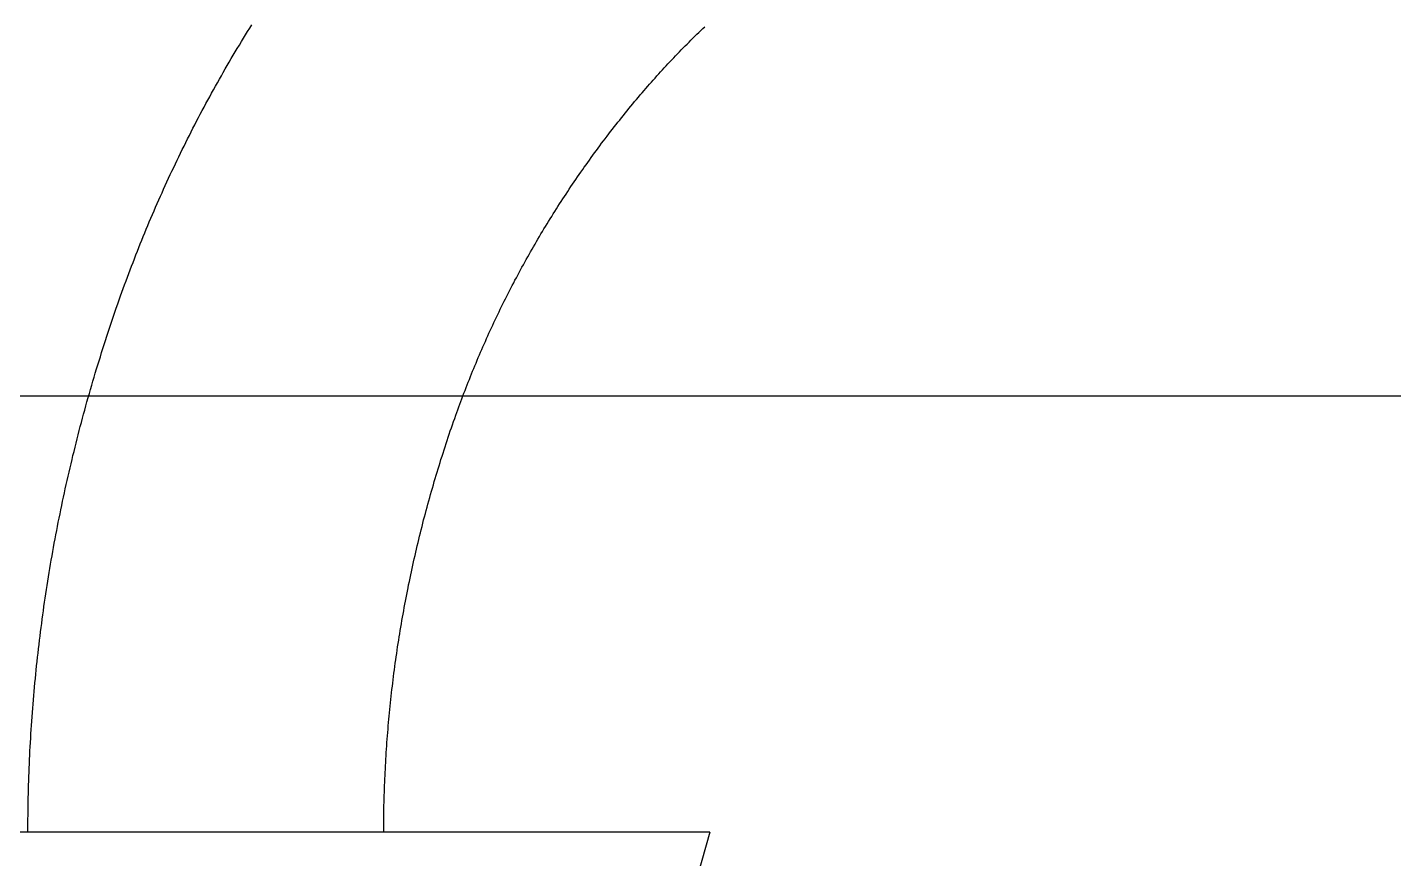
# Model space of a CAD drawing. Header units: millimetres. Extents: x 340 to 1003762, y 22 to 362022.
# Drawn here: x 420.9295 to 421.0972, y 90.9466 to 91.0485 of the extents above; entities that cross this region are included whole.
import ezdxf
from ezdxf.xclip import XClip

# ---------------------------------------------------------------- set-up
doc = ezdxf.new("R2010")
doc.units = ezdxf.units.MM
doc.header["$XCLIPFRAME"] = 0
for name, color, linetype in [('LSBB_P_002 - PLANTA 1° NIVEL SALA DE VENTAS$0$A-Equipamiento acero inox', 8, 'Continuous'), ('LSBB_P_002 - PLANTA 1° NIVEL SALA DE VENTAS$0$A-TRAS-EQPM', 8, 'Continuous'), ('XREF', 7, 'Continuous')]:
    doc.layers.add(name, color=color, linetype=linetype)

# ---------------------------------------------------------------- blocks, each defined once
blk = doc.blocks.new('LSBB_P_002 - PLANTA 1° NIVEL SALA DE VENTAS$0$laminadora')
at = {"layer": 'LSBB_P_002 - PLANTA 1° NIVEL SALA DE VENTAS$0$A-TRAS-EQPM'}
for p, q in [((-175643.37, 30462.806), (-175658.928, 30458.422)), ((-175643.37, 30462.806), (-175643.37, 30427.907)), ((-175633.585, 30462.648), (-175633.562, 30462.673)), ((-175633.562, 30462.673), (-175633.538, 30462.697)), ((-175633.538, 30462.697), (-175633.515, 30462.721)), ((-175633.515, 30462.721), (-175633.492, 30462.746)), ((-175633.752, 30462.481), (-175633.728, 30462.505)), ((-175633.728, 30462.505), (-175633.704, 30462.528)), ((-175633.704, 30462.528), (-175633.68, 30462.552)), ((-175633.68, 30462.552), (-175633.656, 30462.576)), ((-175633.656, 30462.576), (-175633.632, 30462.6)), ((-175633.632, 30462.6), (-175633.609, 30462.624)), ((-175633.609, 30462.624), (-175633.585, 30462.648)), ((-175633.947, 30462.294), (-175633.922, 30462.317)), ((-175633.922, 30462.317), (-175633.897, 30462.34)), ((-175633.897, 30462.34), (-175633.873, 30462.364)), ((-175633.873, 30462.364), (-175633.849, 30462.387)), ((-175633.849, 30462.387), (-175633.824, 30462.41)), ((-175633.824, 30462.41), (-175633.8, 30462.434)), ((-175633.8, 30462.434), (-175633.776, 30462.457)), ((-175633.776, 30462.457), (-175633.752, 30462.481)), ((-175634.121, 30462.135), (-175634.096, 30462.157)), ((-175634.096, 30462.157), (-175634.071, 30462.18)), ((-175634.071, 30462.18), (-175634.046, 30462.203)), ((-175634.046, 30462.203), (-175634.021, 30462.225)), ((-175634.021, 30462.225), (-175633.996, 30462.248)), ((-175633.996, 30462.248), (-175633.971, 30462.271)), ((-175633.971, 30462.271), (-175633.947, 30462.294)), ((-175634.301, 30461.978), (-175634.273, 30462.001)), ((-175634.273, 30462.001), (-175634.248, 30462.023)), ((-175634.248, 30462.023), (-175634.222, 30462.046)), ((-175634.222, 30462.046), (-175634.197, 30462.068)), ((-175634.197, 30462.068), (-175634.171, 30462.09)), ((-175634.171, 30462.09), (-175634.146, 30462.112)), ((-175634.146, 30462.112), (-175634.121, 30462.135)), ((-175634.523, 30461.792), (-175634.495, 30461.815)), ((-175634.495, 30461.815), (-175634.467, 30461.838)), ((-175634.467, 30461.838), (-175634.439, 30461.861)), ((-175634.439, 30461.861), (-175634.411, 30461.885)), ((-175634.411, 30461.885), (-175634.384, 30461.908)), ((-175634.384, 30461.908), (-175634.356, 30461.931)), ((-175634.356, 30461.931), (-175634.328, 30461.954)), ((-175634.328, 30461.954), (-175634.301, 30461.978)), ((-175634.721, 30461.634), (-175634.693, 30461.657)), ((-175634.693, 30461.657), (-175634.664, 30461.679)), ((-175634.664, 30461.679), (-175634.636, 30461.702)), ((-175634.636, 30461.702), (-175634.608, 30461.724)), ((-175634.608, 30461.724), (-175634.579, 30461.747)), ((-175634.579, 30461.747), (-175634.551, 30461.77)), ((-175634.551, 30461.77), (-175634.523, 30461.792)), ((-175634.951, 30461.459), (-175634.922, 30461.48)), ((-175634.922, 30461.48), (-175634.893, 30461.502)), ((-175634.893, 30461.502), (-175634.865, 30461.524)), ((-175634.865, 30461.524), (-175634.836, 30461.546)), ((-175634.836, 30461.546), (-175634.807, 30461.568)), ((-175634.807, 30461.568), (-175634.778, 30461.59)), ((-175634.778, 30461.59), (-175634.75, 30461.612)), ((-175634.75, 30461.612), (-175634.721, 30461.634)), ((-175635.185, 30461.288), (-175635.156, 30461.309)), ((-175635.156, 30461.309), (-175635.127, 30461.33)), ((-175635.127, 30461.33), (-175635.097, 30461.352)), ((-175635.097, 30461.352), (-175635.068, 30461.373)), ((-175635.068, 30461.373), (-175635.039, 30461.394)), ((-175635.039, 30461.394), (-175635.009, 30461.416)), ((-175635.009, 30461.416), (-175634.98, 30461.437)), ((-175634.98, 30461.437), (-175634.951, 30461.459)), ((-175635.423, 30461.123), (-175635.393, 30461.144)), ((-175635.393, 30461.144), (-175635.364, 30461.164)), ((-175635.364, 30461.164), (-175635.334, 30461.185)), ((-175635.334, 30461.185), (-175635.304, 30461.205)), ((-175635.304, 30461.205), (-175635.274, 30461.226)), ((-175635.274, 30461.226), (-175635.245, 30461.247)), ((-175635.245, 30461.247), (-175635.215, 30461.267)), ((-175635.215, 30461.267), (-175635.185, 30461.288)), ((-175635.665, 30460.964), (-175635.635, 30460.984)), ((-175635.635, 30460.984), (-175635.604, 30461.003)), ((-175635.604, 30461.003), (-175635.574, 30461.023)), ((-175635.574, 30461.023), (-175635.544, 30461.043)), ((-175635.544, 30461.043), (-175635.514, 30461.063)), ((-175635.514, 30461.063), (-175635.483, 30461.083)), ((-175635.483, 30461.083), (-175635.453, 30461.103)), ((-175635.453, 30461.103), (-175635.423, 30461.123)), ((-175635.941, 30460.791), (-175635.91, 30460.81)), ((-175635.91, 30460.81), (-175635.879, 30460.829)), ((-175635.879, 30460.829), (-175635.849, 30460.848)), ((-175635.849, 30460.848), (-175635.818, 30460.867)), ((-175635.818, 30460.867), (-175635.787, 30460.886)), ((-175635.787, 30460.886), (-175635.757, 30460.906)), ((-175635.757, 30460.906), (-175635.726, 30460.925)), ((-175635.726, 30460.925), (-175635.696, 30460.944)), ((-175635.696, 30460.944), (-175635.665, 30460.964)), ((-175636.222, 30460.626), (-175636.19, 30460.644)), ((-175636.19, 30460.644), (-175636.159, 30460.662)), ((-175636.159, 30460.662), (-175636.128, 30460.68)), ((-175636.128, 30460.68), (-175636.097, 30460.698)), ((-175636.097, 30460.698), (-175636.065, 30460.717)), ((-175636.065, 30460.717), (-175636.034, 30460.735)), ((-175636.034, 30460.735), (-175636.003, 30460.754)), ((-175636.003, 30460.754), (-175635.972, 30460.772)), ((-175635.972, 30460.772), (-175635.941, 30460.791)), ((-175636.507, 30460.468), (-175636.475, 30460.485)), ((-175636.475, 30460.485), (-175636.443, 30460.502)), ((-175636.443, 30460.502), (-175636.411, 30460.519)), ((-175636.411, 30460.519), (-175636.38, 30460.537)), ((-175636.38, 30460.537), (-175636.348, 30460.555)), ((-175636.348, 30460.555), (-175636.316, 30460.572)), ((-175636.316, 30460.572), (-175636.285, 30460.59)), ((-175636.285, 30460.59), (-175636.253, 30460.608)), ((-175636.253, 30460.608), (-175636.222, 30460.626)), ((-175636.828, 30460.3), (-175636.795, 30460.317)), ((-175636.795, 30460.317), (-175636.763, 30460.333)), ((-175636.763, 30460.333), (-175636.731, 30460.35)), ((-175636.731, 30460.35), (-175636.699, 30460.366)), ((-175636.699, 30460.366), (-175636.667, 30460.383)), ((-175636.667, 30460.383), (-175636.634, 30460.4)), ((-175636.634, 30460.4), (-175636.602, 30460.416)), ((-175636.602, 30460.416), (-175636.57, 30460.433)), ((-175636.57, 30460.433), (-175636.538, 30460.45)), ((-175636.538, 30460.45), (-175636.507, 30460.468)), ((-175637.186, 30460.127), (-175637.153, 30460.143)), ((-175637.153, 30460.143), (-175637.121, 30460.158)), ((-175637.121, 30460.158), (-175637.088, 30460.174)), ((-175637.088, 30460.174), (-175637.055, 30460.189)), ((-175637.055, 30460.189), (-175637.023, 30460.205)), ((-175637.023, 30460.205), (-175636.99, 30460.22)), ((-175636.99, 30460.22), (-175636.957, 30460.236)), ((-175636.957, 30460.236), (-175636.925, 30460.252)), ((-175636.925, 30460.252), (-175636.892, 30460.268)), ((-175636.892, 30460.268), (-175636.86, 30460.284)), ((-175636.86, 30460.284), (-175636.828, 30460.3)), ((-175637.55, 30459.966), (-175637.517, 30459.98)), ((-175637.517, 30459.98), (-175637.483, 30459.994)), ((-175637.483, 30459.994), (-175637.45, 30460.009)), ((-175637.45, 30460.009), (-175637.417, 30460.023)), ((-175637.417, 30460.023), (-175637.384, 30460.038)), ((-175637.384, 30460.038), (-175637.351, 30460.053)), ((-175637.351, 30460.053), (-175637.318, 30460.067)), ((-175637.318, 30460.067), (-175637.285, 30460.082)), ((-175637.285, 30460.082), (-175637.252, 30460.097)), ((-175637.252, 30460.097), (-175637.219, 30460.112)), ((-175637.219, 30460.112), (-175637.186, 30460.127)), ((-175637.986, 30459.79), (-175637.953, 30459.803)), ((-175637.953, 30459.803), (-175637.919, 30459.816)), ((-175637.919, 30459.816), (-175637.885, 30459.829)), ((-175637.885, 30459.829), (-175637.851, 30459.842)), ((-175637.851, 30459.842), (-175637.818, 30459.856)), ((-175637.818, 30459.856), (-175637.784, 30459.869)), ((-175637.784, 30459.869), (-175637.751, 30459.883)), ((-175637.751, 30459.883), (-175637.717, 30459.896)), ((-175637.717, 30459.896), (-175637.684, 30459.91)), ((-175637.684, 30459.91), (-175637.65, 30459.924)), ((-175637.65, 30459.924), (-175637.617, 30459.938)), ((-175637.617, 30459.938), (-175637.583, 30459.952)), ((-175637.583, 30459.952), (-175637.55, 30459.966)), ((-175638.45, 30459.622), (-175638.412, 30459.636)), ((-175638.412, 30459.636), (-175638.373, 30459.649)), ((-175638.373, 30459.649), (-175638.335, 30459.662)), ((-175638.335, 30459.662), (-175638.296, 30459.676)), ((-175638.296, 30459.676), (-175638.258, 30459.69)), ((-175638.258, 30459.69), (-175638.224, 30459.702)), ((-175638.224, 30459.702), (-175638.19, 30459.714)), ((-175638.19, 30459.714), (-175638.156, 30459.726)), ((-175638.156, 30459.726), (-175638.122, 30459.739)), ((-175638.122, 30459.739), (-175638.088, 30459.751)), ((-175638.088, 30459.751), (-175638.054, 30459.764)), ((-175638.054, 30459.764), (-175638.02, 30459.777)), ((-175638.02, 30459.777), (-175637.986, 30459.79)), ((-175638.954, 30459.46), (-175638.915, 30459.472)), ((-175638.915, 30459.472), (-175638.876, 30459.484)), ((-175638.876, 30459.484), (-175638.838, 30459.496)), ((-175638.838, 30459.496), (-175638.799, 30459.508)), ((-175638.799, 30459.508), (-175638.76, 30459.521)), ((-175638.76, 30459.521), (-175638.721, 30459.533)), ((-175638.721, 30459.533), (-175638.682, 30459.545)), ((-175638.682, 30459.545), (-175638.643, 30459.558)), ((-175638.643, 30459.558), (-175638.605, 30459.571)), ((-175638.605, 30459.571), (-175638.566, 30459.584)), ((-175638.566, 30459.584), (-175638.527, 30459.596)), ((-175638.527, 30459.596), (-175638.489, 30459.609)), ((-175638.489, 30459.609), (-175638.45, 30459.622)), ((-175639.542, 30459.295), (-175639.503, 30459.305)), ((-175639.503, 30459.305), (-175639.464, 30459.316)), ((-175639.464, 30459.316), (-175639.424, 30459.326)), ((-175639.424, 30459.326), (-175639.385, 30459.337)), ((-175639.385, 30459.337), (-175639.346, 30459.347)), ((-175639.346, 30459.347), (-175639.306, 30459.358)), ((-175639.306, 30459.358), (-175639.267, 30459.369)), ((-175639.267, 30459.369), (-175639.228, 30459.38)), ((-175639.228, 30459.38), (-175639.189, 30459.391)), ((-175639.189, 30459.391), (-175639.15, 30459.403)), ((-175639.15, 30459.403), (-175639.111, 30459.414)), ((-175639.111, 30459.414), (-175639.071, 30459.425)), ((-175639.071, 30459.425), (-175639.032, 30459.437)), ((-175639.032, 30459.437), (-175638.993, 30459.449)), ((-175638.993, 30459.449), (-175638.954, 30459.46)), ((-175640.296, 30459.12), (-175640.256, 30459.128)), ((-175640.256, 30459.128), (-175640.216, 30459.136)), ((-175640.216, 30459.136), (-175640.177, 30459.145)), ((-175640.177, 30459.145), (-175640.137, 30459.153)), ((-175640.137, 30459.153), (-175640.097, 30459.162)), ((-175640.097, 30459.162), (-175640.057, 30459.171)), ((-175640.057, 30459.171), (-175640.017, 30459.18)), ((-175640.017, 30459.18), (-175639.978, 30459.189)), ((-175639.978, 30459.189), (-175639.938, 30459.198)), ((-175639.938, 30459.198), (-175639.898, 30459.207)), ((-175639.898, 30459.207), (-175639.859, 30459.216)), ((-175639.859, 30459.216), (-175639.819, 30459.226)), ((-175639.819, 30459.226), (-175639.78, 30459.235)), ((-175639.78, 30459.235), (-175639.74, 30459.245)), ((-175639.74, 30459.245), (-175639.7, 30459.255)), ((-175639.7, 30459.255), (-175639.661, 30459.265)), ((-175639.661, 30459.265), (-175639.621, 30459.275)), ((-175639.621, 30459.275), (-175639.582, 30459.285)), ((-175639.582, 30459.285), (-175639.542, 30459.295)), ((-175641.219, 30458.959), (-175641.179, 30458.964)), ((-175641.179, 30458.964), (-175641.138, 30458.97)), ((-175641.138, 30458.97), (-175641.098, 30458.976)), ((-175641.098, 30458.976), (-175641.058, 30458.983)), ((-175641.058, 30458.983), (-175641.017, 30458.989)), ((-175641.017, 30458.989), (-175640.977, 30458.995)), ((-175640.977, 30458.995), (-175640.937, 30459.002)), ((-175640.937, 30459.002), (-175640.897, 30459.008)), ((-175640.897, 30459.008), (-175640.857, 30459.015)), ((-175640.857, 30459.015), (-175640.817, 30459.022)), ((-175640.817, 30459.022), (-175640.776, 30459.029)), ((-175640.776, 30459.029), (-175640.736, 30459.036)), ((-175640.736, 30459.036), (-175640.696, 30459.043)), ((-175640.696, 30459.043), (-175640.656, 30459.05)), ((-175640.656, 30459.05), (-175640.616, 30459.057)), ((-175640.616, 30459.057), (-175640.576, 30459.065)), ((-175640.576, 30459.065), (-175640.536, 30459.072)), ((-175640.536, 30459.072), (-175640.496, 30459.08)), ((-175640.496, 30459.08), (-175640.456, 30459.088)), ((-175640.456, 30459.088), (-175640.416, 30459.095)), ((-175640.416, 30459.095), (-175640.376, 30459.103)), ((-175640.376, 30459.103), (-175640.336, 30459.111)), ((-175640.336, 30459.111), (-175640.296, 30459.12)), ((-175643.37, 30458.805), (-175643.33, 30458.805)), ((-175643.33, 30458.805), (-175643.289, 30458.805)), ((-175643.289, 30458.805), (-175643.248, 30458.805)), ((-175643.248, 30458.805), (-175643.207, 30458.806)), ((-175643.207, 30458.806), (-175643.167, 30458.806)), ((-175643.167, 30458.806), (-175643.126, 30458.807)), ((-175643.126, 30458.807), (-175643.085, 30458.808)), ((-175643.085, 30458.808), (-175643.045, 30458.808)), ((-175643.045, 30458.808), (-175643.004, 30458.809)), ((-175643.004, 30458.809), (-175642.963, 30458.81)), ((-175642.963, 30458.81), (-175642.922, 30458.812)), ((-175642.922, 30458.812), (-175642.882, 30458.813)), ((-175642.882, 30458.813), (-175642.841, 30458.814)), ((-175642.841, 30458.814), (-175642.8, 30458.816)), ((-175642.8, 30458.816), (-175642.76, 30458.817)), ((-175642.76, 30458.817), (-175642.719, 30458.819)), ((-175642.719, 30458.819), (-175642.678, 30458.821)), ((-175642.678, 30458.821), (-175642.638, 30458.823)), ((-175642.638, 30458.823), (-175642.597, 30458.825)), ((-175642.597, 30458.825), (-175642.556, 30458.827)), ((-175642.556, 30458.827), (-175642.515, 30458.829)), ((-175642.515, 30458.829), (-175642.475, 30458.832)), ((-175642.475, 30458.832), (-175642.434, 30458.834)), ((-175642.434, 30458.834), (-175642.394, 30458.837)), ((-175642.394, 30458.837), (-175642.353, 30458.839)), ((-175642.353, 30458.839), (-175642.312, 30458.842)), ((-175642.312, 30458.842), (-175642.272, 30458.845)), ((-175642.272, 30458.845), (-175642.231, 30458.848)), ((-175642.231, 30458.848), (-175642.19, 30458.851)), ((-175642.19, 30458.851), (-175642.15, 30458.854)), ((-175642.15, 30458.854), (-175642.109, 30458.858)), ((-175642.109, 30458.858), (-175642.069, 30458.861)), ((-175642.069, 30458.861), (-175642.028, 30458.865)), ((-175642.028, 30458.865), (-175641.987, 30458.868)), ((-175641.987, 30458.868), (-175641.947, 30458.872)), ((-175641.947, 30458.872), (-175641.906, 30458.876)), ((-175641.906, 30458.876), (-175641.866, 30458.88)), ((-175641.866, 30458.88), (-175641.825, 30458.884)), ((-175641.825, 30458.884), (-175641.785, 30458.888)), ((-175641.785, 30458.888), (-175641.744, 30458.893)), ((-175641.744, 30458.893), (-175641.704, 30458.897)), ((-175641.704, 30458.897), (-175641.663, 30458.902)), ((-175641.663, 30458.902), (-175641.623, 30458.906)), ((-175641.623, 30458.906), (-175641.582, 30458.911)), ((-175641.582, 30458.911), (-175641.542, 30458.916)), ((-175641.542, 30458.916), (-175641.502, 30458.921)), ((-175641.502, 30458.921), (-175641.461, 30458.926)), ((-175641.461, 30458.926), (-175641.421, 30458.931)), ((-175641.421, 30458.931), (-175641.38, 30458.936)), ((-175641.38, 30458.936), (-175641.34, 30458.942)), ((-175641.34, 30458.942), (-175641.3, 30458.947)), ((-175641.3, 30458.947), (-175641.259, 30458.953)), ((-175641.259, 30458.953), (-175641.219, 30458.959)), ((-175633.591, 30457.11), (-175633.549, 30457.135)), ((-175633.549, 30457.135), (-175633.508, 30457.161)), ((-175633.508, 30457.161), (-175633.467, 30457.187)), ((-175633.883, 30456.934), (-175633.841, 30456.958)), ((-175633.841, 30456.958), (-175633.799, 30456.983)), ((-175633.799, 30456.983), (-175633.758, 30457.008)), ((-175633.758, 30457.008), (-175633.716, 30457.033)), ((-175633.716, 30457.033), (-175633.674, 30457.059)), ((-175633.674, 30457.059), (-175633.633, 30457.084)), ((-175633.633, 30457.084), (-175633.591, 30457.11)), ((-175634.179, 30456.764), (-175634.137, 30456.788)), ((-175634.137, 30456.788), (-175634.094, 30456.812)), ((-175634.094, 30456.812), (-175634.052, 30456.836)), ((-175634.052, 30456.836), (-175634.01, 30456.86)), ((-175634.01, 30456.86), (-175633.967, 30456.885)), ((-175633.967, 30456.885), (-175633.925, 30456.909)), ((-175633.925, 30456.909), (-175633.883, 30456.934)), ((-175634.478, 30456.6), (-175634.435, 30456.623)), ((-175634.435, 30456.623), (-175634.392, 30456.646)), ((-175634.392, 30456.646), (-175634.35, 30456.669)), ((-175634.35, 30456.669), (-175634.307, 30456.693)), ((-175634.307, 30456.693), (-175634.264, 30456.716)), ((-175634.264, 30456.716), (-175634.222, 30456.74)), ((-175634.222, 30456.74), (-175634.179, 30456.764)), ((-175634.781, 30456.442), (-175634.737, 30456.464)), ((-175634.737, 30456.464), (-175634.694, 30456.486)), ((-175634.694, 30456.486), (-175634.651, 30456.509)), ((-175634.651, 30456.509), (-175634.607, 30456.531)), ((-175634.607, 30456.531), (-175634.564, 30456.554)), ((-175634.564, 30456.554), (-175634.521, 30456.577)), ((-175634.521, 30456.577), (-175634.478, 30456.6)), ((-175635.13, 30456.269), (-175635.086, 30456.29)), ((-175635.086, 30456.29), (-175635.042, 30456.311)), ((-175635.042, 30456.311), (-175634.999, 30456.333)), ((-175634.999, 30456.333), (-175634.955, 30456.354)), ((-175634.955, 30456.354), (-175634.911, 30456.376)), ((-175634.911, 30456.376), (-175634.868, 30456.398)), ((-175634.868, 30456.398), (-175634.824, 30456.42)), ((-175634.824, 30456.42), (-175634.781, 30456.442)), ((-175635.483, 30456.104), (-175635.439, 30456.124)), ((-175635.439, 30456.124), (-175635.395, 30456.145)), ((-175635.395, 30456.145), (-175635.35, 30456.165)), ((-175635.35, 30456.165), (-175635.306, 30456.185)), ((-175635.306, 30456.185), (-175635.262, 30456.206)), ((-175635.262, 30456.206), (-175635.218, 30456.227)), ((-175635.218, 30456.227), (-175635.174, 30456.248)), ((-175635.174, 30456.248), (-175635.13, 30456.269)), ((-175635.885, 30455.928), (-175635.84, 30455.947)), ((-175635.84, 30455.947), (-175635.795, 30455.966)), ((-175635.795, 30455.966), (-175635.751, 30455.986)), ((-175635.751, 30455.986), (-175635.706, 30456.005)), ((-175635.706, 30456.005), (-175635.661, 30456.025)), ((-175635.661, 30456.025), (-175635.617, 30456.044)), ((-175635.617, 30456.044), (-175635.572, 30456.064)), ((-175635.572, 30456.064), (-175635.528, 30456.084)), ((-175635.528, 30456.084), (-175635.483, 30456.104)), ((-175636.291, 30455.763), (-175636.246, 30455.781)), ((-175636.246, 30455.781), (-175636.201, 30455.799)), ((-175636.201, 30455.799), (-175636.156, 30455.817)), ((-175636.156, 30455.817), (-175636.11, 30455.835)), ((-175636.11, 30455.835), (-175636.065, 30455.854)), ((-175636.065, 30455.854), (-175636.02, 30455.872)), ((-175636.02, 30455.872), (-175635.975, 30455.891)), ((-175635.975, 30455.891), (-175635.93, 30455.909)), ((-175635.93, 30455.909), (-175635.885, 30455.928)), ((-175636.748, 30455.592), (-175636.702, 30455.608)), ((-175636.702, 30455.608), (-175636.656, 30455.625)), ((-175636.656, 30455.625), (-175636.61, 30455.642)), ((-175636.61, 30455.642), (-175636.565, 30455.659)), ((-175636.565, 30455.659), (-175636.519, 30455.676)), ((-175636.519, 30455.676), (-175636.473, 30455.693)), ((-175636.473, 30455.693), (-175636.428, 30455.71)), ((-175636.428, 30455.71), (-175636.382, 30455.728)), ((-175636.382, 30455.728), (-175636.337, 30455.745)), ((-175636.337, 30455.745), (-175636.291, 30455.763)), ((-175637.24, 30455.422), (-175637.19, 30455.439)), ((-175637.19, 30455.439), (-175637.14, 30455.456)), ((-175637.14, 30455.456), (-175637.091, 30455.472)), ((-175637.091, 30455.472), (-175637.041, 30455.489)), ((-175637.041, 30455.489), (-175636.991, 30455.506)), ((-175636.991, 30455.506), (-175636.942, 30455.523)), ((-175636.942, 30455.523), (-175636.892, 30455.54)), ((-175636.892, 30455.54), (-175636.843, 30455.558)), ((-175636.843, 30455.558), (-175636.794, 30455.575)), ((-175636.794, 30455.575), (-175636.748, 30455.592)), ((-175637.74, 30455.265), (-175637.689, 30455.28)), ((-175637.689, 30455.28), (-175637.639, 30455.296)), ((-175637.639, 30455.296), (-175637.589, 30455.311)), ((-175637.589, 30455.311), (-175637.539, 30455.327)), ((-175637.539, 30455.327), (-175637.489, 30455.342)), ((-175637.489, 30455.342), (-175637.439, 30455.358)), ((-175637.439, 30455.358), (-175637.389, 30455.374)), ((-175637.389, 30455.374), (-175637.339, 30455.39)), ((-175637.339, 30455.39), (-175637.289, 30455.406)), ((-175637.289, 30455.406), (-175637.24, 30455.422)), ((-175638.345, 30455.094), (-175638.294, 30455.108)), ((-175638.294, 30455.108), (-175638.243, 30455.122)), ((-175638.243, 30455.122), (-175638.193, 30455.135)), ((-175638.193, 30455.135), (-175638.142, 30455.149)), ((-175638.142, 30455.149), (-175638.092, 30455.163)), ((-175638.092, 30455.163), (-175638.041, 30455.177)), ((-175638.041, 30455.177), (-175637.991, 30455.192)), ((-175637.991, 30455.192), (-175637.941, 30455.206)), ((-175637.941, 30455.206), (-175637.89, 30455.221)), ((-175637.89, 30455.221), (-175637.84, 30455.235)), ((-175637.84, 30455.235), (-175637.79, 30455.25)), ((-175637.79, 30455.25), (-175637.74, 30455.265)), ((-175639.006, 30454.931), (-175638.955, 30454.943)), ((-175638.955, 30454.943), (-175638.904, 30454.955)), ((-175638.904, 30454.955), (-175638.853, 30454.967)), ((-175638.853, 30454.967), (-175638.802, 30454.979)), ((-175638.802, 30454.979), (-175638.751, 30454.991)), ((-175638.751, 30454.991), (-175638.7, 30455.004)), ((-175638.7, 30455.004), (-175638.649, 30455.016)), ((-175638.649, 30455.016), (-175638.598, 30455.029)), ((-175638.598, 30455.029), (-175638.547, 30455.042)), ((-175638.547, 30455.042), (-175638.497, 30455.055)), ((-175638.497, 30455.055), (-175638.446, 30455.068)), ((-175638.446, 30455.068), (-175638.395, 30455.081)), ((-175638.395, 30455.081), (-175638.345, 30455.094)), ((-175639.827, 30454.762), (-175639.775, 30454.772)), ((-175639.775, 30454.772), (-175639.724, 30454.781)), ((-175639.724, 30454.781), (-175639.672, 30454.791)), ((-175639.672, 30454.791), (-175639.621, 30454.801)), ((-175639.621, 30454.801), (-175639.57, 30454.811)), ((-175639.57, 30454.811), (-175639.518, 30454.821)), ((-175639.518, 30454.821), (-175639.467, 30454.832)), ((-175639.467, 30454.832), (-175639.416, 30454.842)), ((-175639.416, 30454.842), (-175639.364, 30454.853)), ((-175639.364, 30454.853), (-175639.313, 30454.864)), ((-175639.313, 30454.864), (-175639.262, 30454.875)), ((-175639.262, 30454.875), (-175639.211, 30454.886)), ((-175639.211, 30454.886), (-175639.159, 30454.897)), ((-175639.159, 30454.897), (-175639.108, 30454.908)), ((-175639.108, 30454.908), (-175639.057, 30454.92)), ((-175639.057, 30454.92), (-175639.006, 30454.931)), ((-175640.914, 30454.593), (-175640.862, 30454.6)), ((-175640.862, 30454.6), (-175640.81, 30454.607)), ((-175640.81, 30454.607), (-175640.758, 30454.614)), ((-175640.758, 30454.614), (-175640.706, 30454.621)), ((-175640.706, 30454.621), (-175640.655, 30454.628)), ((-175640.655, 30454.628), (-175640.603, 30454.635)), ((-175640.603, 30454.635), (-175640.551, 30454.643)), ((-175640.551, 30454.643), (-175640.499, 30454.65)), ((-175640.499, 30454.65), (-175640.447, 30454.658)), ((-175640.447, 30454.658), (-175640.395, 30454.666)), ((-175640.395, 30454.666), (-175640.344, 30454.674)), ((-175640.344, 30454.674), (-175640.292, 30454.682)), ((-175640.292, 30454.682), (-175640.24, 30454.691)), ((-175640.24, 30454.691), (-175640.188, 30454.699)), ((-175640.188, 30454.699), (-175640.137, 30454.708)), ((-175640.137, 30454.708), (-175640.085, 30454.716)), ((-175640.085, 30454.716), (-175640.033, 30454.725)), ((-175640.033, 30454.725), (-175639.982, 30454.734)), ((-175639.982, 30454.734), (-175639.93, 30454.743)), ((-175639.93, 30454.743), (-175639.879, 30454.753)), ((-175639.879, 30454.753), (-175639.827, 30454.762)), ((-175643.37, 30454.438), (-175643.318, 30454.438)), ((-175643.318, 30454.438), (-175643.266, 30454.438)), ((-175643.266, 30454.438), (-175643.213, 30454.438)), ((-175643.213, 30454.438), (-175643.161, 30454.439)), ((-175643.161, 30454.439), (-175643.108, 30454.44)), ((-175643.108, 30454.44), (-175643.056, 30454.44)), ((-175643.056, 30454.44), (-175643.004, 30454.441)), ((-175643.004, 30454.441), (-175642.951, 30454.442)), ((-175642.951, 30454.442), (-175642.899, 30454.444)), ((-175642.899, 30454.444), (-175642.846, 30454.445)), ((-175642.846, 30454.445), (-175642.794, 30454.446)), ((-175642.794, 30454.446), (-175642.742, 30454.448)), ((-175642.742, 30454.448), (-175642.689, 30454.45)), ((-175642.689, 30454.45), (-175642.637, 30454.452)), ((-175642.637, 30454.452), (-175642.585, 30454.454)), ((-175642.585, 30454.454), (-175642.532, 30454.456)), ((-175642.532, 30454.456), (-175642.48, 30454.458)), ((-175642.48, 30454.458), (-175642.428, 30454.461)), ((-175642.428, 30454.461), (-175642.375, 30454.463)), ((-175642.375, 30454.463), (-175642.323, 30454.466)), ((-175642.323, 30454.466), (-175642.271, 30454.469)), ((-175642.271, 30454.469), (-175642.218, 30454.472)), ((-175642.218, 30454.472), (-175642.166, 30454.475)), ((-175642.166, 30454.475), (-175642.114, 30454.479)), ((-175642.114, 30454.479), (-175642.061, 30454.482)), ((-175642.061, 30454.482), (-175642.009, 30454.486)), ((-175642.009, 30454.486), (-175641.957, 30454.489)), ((-175641.957, 30454.489), (-175641.905, 30454.493)), ((-175641.905, 30454.493), (-175641.852, 30454.497)), ((-175641.852, 30454.497), (-175641.8, 30454.501)), ((-175641.8, 30454.501), (-175641.748, 30454.506)), ((-175641.748, 30454.506), (-175641.696, 30454.51)), ((-175641.696, 30454.51), (-175641.644, 30454.515)), ((-175641.644, 30454.515), (-175641.591, 30454.519)), ((-175641.591, 30454.519), (-175641.539, 30454.524)), ((-175641.539, 30454.524), (-175641.487, 30454.529)), ((-175641.487, 30454.529), (-175641.435, 30454.534)), ((-175641.435, 30454.534), (-175641.383, 30454.54)), ((-175641.383, 30454.54), (-175641.331, 30454.545)), ((-175641.331, 30454.545), (-175641.278, 30454.551)), ((-175641.278, 30454.551), (-175641.226, 30454.556)), ((-175641.226, 30454.556), (-175641.174, 30454.562)), ((-175641.174, 30454.562), (-175641.122, 30454.568)), ((-175641.122, 30454.568), (-175641.07, 30454.574)), ((-175641.07, 30454.574), (-175641.018, 30454.58)), ((-175641.018, 30454.58), (-175640.966, 30454.587)), ((-175640.966, 30454.587), (-175640.914, 30454.593))]:
    blk.add_line(p, q, dxfattribs=at)
blk = doc.blocks.new('LSBB_P_002 - PLANTA 1° NIVEL SALA DE VENTAS', base_point=(223.56961, 14.22023))
at = {"layer": 'LSBB_P_002 - PLANTA 1° NIVEL SALA DE VENTAS$0$A-Equipamiento acero inox'}
blk.add_lwpolyline([(835.75135, 305.22333), (837.15135, 305.22333), (837.15135, 305.82333), (835.75135, 305.82333)], close=True, dxfattribs=at)
at = {"layer": 'LSBB_P_002 - PLANTA 1° NIVEL SALA DE VENTAS$0$A-Equipamiento acero inox', "extrusion": (0, 0, -1), "xscale": 0.01, "yscale": 0.01, "zscale": -0.01, "rotation": 90}
blk.add_blockref('LSBB_P_002 - PLANTA 1° NIVEL SALA DE VENTAS$0$laminadora', (-531.67384, 2062.20358, -0.00175), dxfattribs=at)

msp = doc.modelspace()

# ---------------------------------------------------------------- block references
at = {"layer": 'XREF'}
ref = msp.add_blockref('LSBB_P_002 - PLANTA 1° NIVEL SALA DE VENTAS', (-191.71902, -200.59983), dxfattribs=at)
XClip(ref).set_block_clipping_path([(755.454857474, 236.6800249606), (887.3150098981, 333.6713636781)])

doc.saveas('drawing.dxf')
